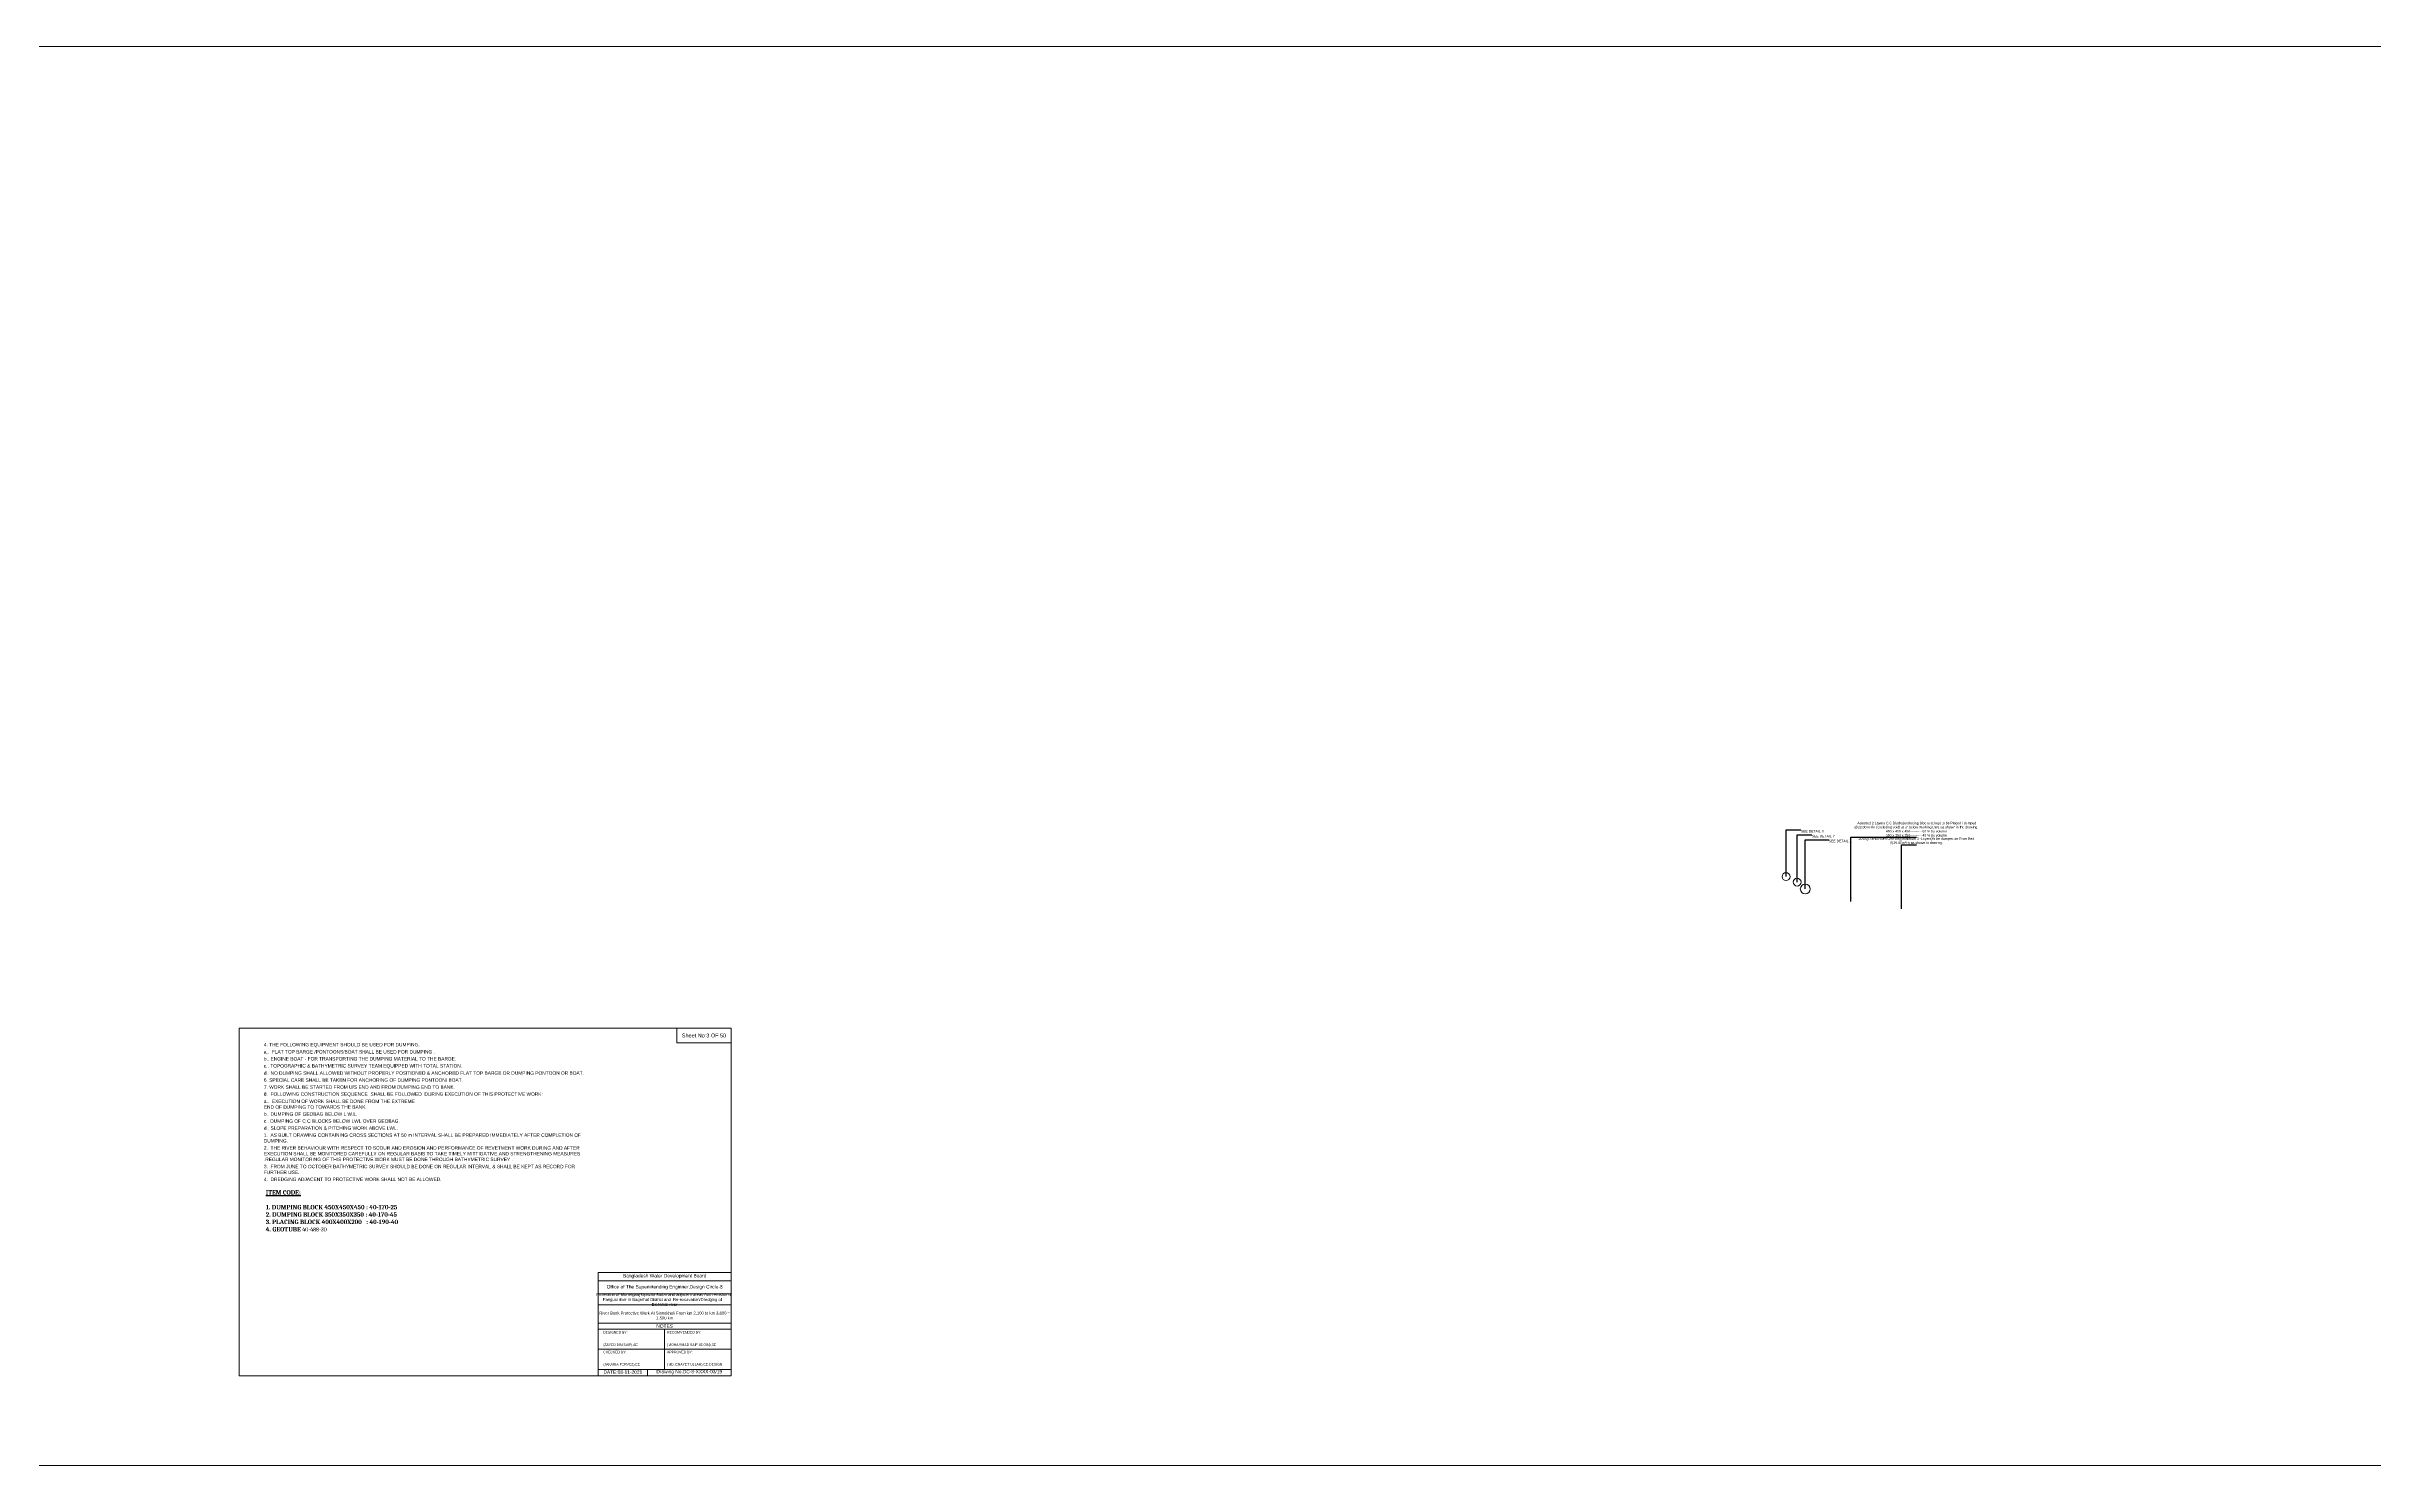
# Model space of a CAD drawing. Header units: inches. Extents: x 66615 to 414904, y -29123 to 90068.
# Drawn here: x 125642 to 172959, y 23560 to 52421 of the extents above; entities that cross this region are included whole.
import ezdxf

# ---------------------------------------------------------------- set-up
doc = ezdxf.new("R2010")
doc.units = ezdxf.units.IN
doc.header["$LTSCALE"] = 7
doc.header["$MEASUREMENT"] = 0
doc.layers.add('Cross Section Labels', color=7, linetype='Continuous', lineweight=9)
doc.layers.add('Long Section Labels', color=7, linetype='Continuous', lineweight=9)
doc.styles.add('liza', font='times.ttf', dxfattribs={"height": 2})
doc.styles.get("Standard").update_dxf_attribs({"font": 'arial.ttf'})
doc.dimstyles.get("Standard").update_dxf_attribs({"dimtxt": 0.18, "dimasz": 0.18, "dimexe": 0.18, "dimexo": 0.0625, "dimgap": 0.09, "dimtad": 0, "dimtih": 1, "dimtoh": 1, "dimdec": 4, "dimzin": 0, "dimdsep": 46, "dimtxsty": 'Standard', "dimcen": 0.09, "dimadec": 0, "dimazin": 0, "dimtfac": 1, "dimtdec": 4, "dimtofl": 0, "dimtmove": 0, "dimatfit": 3, "dimfxl": 1, "dimtolj": 1, "dimtzin": 0, "dimarcsym": 0})

msp = doc.modelspace()

# ---------------------------------------------------------------- linework, layer by layer
at = {"layer": 'Cross Section Labels'}
for points in [[(129560.9187, 32454.87399), (139560.9187, 32454.87399), (139560.9187, 25383.87399), (129560.9187, 25383.87399)], [(138460.9187, 32454.87399), (139560.9187, 32454.87399), (139560.9187, 32154.87399), (138460.9187, 32154.87399)]]:
    msp.add_lwpolyline(points, close=True, dxfattribs=at)
for points in [[(136860.9187, 25383.87399), (136860.9187, 27483.87399), (139560.9187, 27483.87399)], [(136860.9187, 27313.87399), (139560.9187, 27313.87399)], [(136860.9187, 27053.87399), (139560.9187, 27053.87399)], [(136860.9187, 26823.87399), (139560.9187, 26823.87399)], [(136860.9187, 26453.87399), (139560.9187, 26453.87399)], [(136860.9187, 26333.87399), (139560.9187, 26333.87399)], [(138210.9187, 26333.87399), (138210.9187, 25513.87399)], [(136860.9187, 25923.87399), (139560.9187, 25923.87399)], [(136860.9187, 25513.87399), (139560.9187, 25513.87399)], [(137860.9187, 25513.87399), (137860.9187, 25383.87399)]]:
    msp.add_lwpolyline(points, dxfattribs=at)
for centre, radius in [((161014.94238, 35537.09386), 80), ((161239.34238, 35424.89386), 80), ((161404.34238, 35286.29386), 100)]:
    msp.add_circle(centre, radius, dxfattribs=at)
at = {"layer": 'Long Section Labels'}
msp.add_lwpolyline([(98754.29964, 52421.02197), (386086.98462, 52421.02197), (386086.98462, 23559.568), (98754.29964, 23559.568)], close=True, dxfattribs=at)

# ---------------------------------------------------------------- texts
at = {"color": 0, "linetype": 'Continuous', "lineweight": -3, "insert": (130100.33755, 29159.40263), "char_height": 59.4, "width": 30646.2682681, "attachment_point": 1, "style": 'liza'}
msp.add_mtext('{\\fCambria|b1|i0|c0|p18;\\H1.515x;\\LITEM CODE:\\P\\P\\l1. DUMPING BLOCK 450X450X450 : 40-170-25\\L\\P\\l2. DUMPING BLOCK 350X350X350 : 40-170-45\\L\\P\\l3. PLACING BLOCK 400X400X200   : 40-190-40\\P4. GEOTUBE \\fCambria|b0|i0|c0|p18;\\H0.9001x;\\C256;40-488-30}', dxfattribs=at)
at = {"layer": 'Cross Section Labels'}
for s, insert, char_height, attachment_point in [('SEE DETAIL X', (161314.94238, 36486.37386), 50, 1), (' Assorted 2 Layers C.C Blocks(excluding Blocks at key) to be Placed / dumped^J@22.00 m³/m (excluding void) at or below Working LWL as shown in the drawing.^J450 x 450 x 450-------- - 60 % by volume^J350 x 350 x 350-------- - 40 % by volume', (163663.81694, 36336.37386), 50, 8), ('SEE DETAIL Y', (161539.34238, 36386.37386), 50, 1), ('SEE DETAIL Z', (161882.54238, 36286.37386), 50, 1), ('200Kg Sand Filled Geo-bag(minimum 3 -Layers)to be dumped on River Bed^J@26.00m³/m as shown in drawing.', (163663.81694, 36186.37386), 50, 8), ('Sheet No:3 OF 50', (139010.9187, 32304.87399), 80, 5), ('Bangladesh Water Development Board', (138210.9187, 27408.87399), 70, 5), ('Office of The Superintending Enginner,Design Circle-8', (138210.9187, 27183.87399), 70, 5)]:
    msp.add_mtext(s, dxfattribs=dict(at, insert=insert, char_height=char_height, attachment_point=attachment_point))
for s, insert, char_height, width, attachment_point in [('4. THE FOLLOWING EQUIPMENT SHOULD BE USED FOR DUMPING.^J', (130060.9187, 32154.87399), 70, 6500, 1), ('a..  FLAT TOP BARGE /PONTOONS/BOAT SHALL BE USED FOR DUMPING .^J', (130060.9187, 32008.18914), 70, 6500, 1), ('c.. TOPOGRAPHIC & BATHYMETRIC SURVEY TEAM EQUIPPED WITH TOTAL STATION.', (130060.9187, 31723.31874), 70, 6500, 1), ('b.. ENGINE BOAT - FOR TRANSPORTING THE DUMPING MATERIAL TO THE BARGE.^J', (130060.9187, 31865.75394), 70, 6500, 1), ('d.. NO DUMPING SHALL ALLOWED WITHOUT PROPERLY POSITIONED & ANCHORED FLAT TOP BARGE OR DUMPING PONTOON OR BOAT.^J', (130060.9187, 31576.63388), 70, 6500, 1), ('6. SPECIAL CARE SHALL BE TAKEN FOR ANCHORING OF DUMPING PONTOON/ BOAT.', (130060.9187, 31433.76895), 70, 6500, 1), ('7. WORK SHALL BE STARTED FROM U/S END AND FROM DUMPING END TO BANK.', (130060.9187, 31291.33375), 70, 6500, 1), ('a..  EXECUTION OF WORK SHALL BE DONE FROM THE EXTREME^JEND OF DUMPING TO TOWARDS THE BANK.', (130060.9187, 31002.21369), 70, 6500, 1), ('8.  FOLLOWING CONSTRUCTION SEQUENCE  SHALL BE FOLLOWED  DURING EXECUTION OF THIS PROTECTIVE WORK:^J', (130060.9187, 31148.89855), 70, 6500, 1), ('d.. SLOPE PREPARATION & PITCHING WORK ABOVE LWL.', (130060.9187, 30456.99996), 70, 6500, 1), ('c.. DUMPING OF C.C BLOCKS BELOW LWL OVER GEOBAG.', (130060.9187, 30599.43516), 70, 6500, 1), ('b.. DUMPING OF GEOBAG BELOW L.W.L.', (130060.9187, 30741.87036), 70, 6500, 1), ('1.  AS BUILT DRAWING CONTAINING CROSS SECTIONS AT 50 m INTERVAL SHALL BE PREPARED IMMEDIATELY AFTER COMPLETION OF DUMPING.^J', (130060.9187, 30314.13502), 70, 6500, 1), ('2.  THE RIVER BEHAVIOUR WITH RESPECT TO SCOUR AND EROSION AND PERFORMANCE OF REVETMENT WORK DURING AND AFTER EXECUTION SHALL BE MONITORED CAREFULLY ON REGULAR BASIS TO TAKE TIMELY MITTIGATIVE AND STRENGTHENING MEASURES .REGULAR MONITORING OF THIS PROTECTIVE WORK MUST BE DONE THROUGH BATHYMETRIC SURVEY .', (130060.9187, 30053.83943), 70, 6500, 1), ('4.  DREDGING ADJACENT TO PROTECTIVE WORK SHALL NOT BE ALLOWED. ^J', (130060.9187, 29415.29237), 70, 6500, 1), ('3.  FROM JUNE TO OCTOBER BATHYMETRIC SURVEY SHOULD BE DONE ON REGULAR INTERVAL & SHALL BE KEPT AS RECORD FOR FURTHER USE.^J', (130060.9187, 29675.58795), 70, 6500, 1), ('Protection of Morrelganj Upazila Sadar and adjacent areas from erosion of  Pangusi river in Bagerhat District and  Re-excavation/Dredging of     Bishkhali river', (138210.9187, 26933.87399), 60, 2800, 5), ('River Bank Protective Work At Sinnakhali From km 2.100 to km 3.600 = 1.500 km', (138210.9187, 26608.87399), 60, 2700, 5), ('DESIGNED BY:^J^J^J(ZAYED BIN SAIF),AE', (136960.9187, 26133.87399), 50, 1400, 4), ('NOTES', (138210.9187, 26393.87399), 70, 2800, 5), ('RECOMMENDED BY:^J^J^J(MOHAMMAD SAIF UDDIN),SE', (138260.9187, 26133.87399), 50, 1400, 4), ('CHECKED BY:^J^J^J(JAKARIA PERVEZ),EE', (136960.9187, 25733.87399), 50, 1400, 4), ('APPROVED BY:^J^J^J(MD. ENAYET ULLAH),CE,DESIGN', (138260.9187, 25733.87399), 50, 1400, 4), ('DATE:08-11-2021', (137360.9187, 25458.87399), 70, 1400, 5), ('Drawing No:DC-8-XXXX-03/19', (138710.9187, 25458.87399), 70, 2200, 5)]:
    msp.add_mtext(s, dxfattribs=dict(at, insert=insert, char_height=char_height, width=width, attachment_point=attachment_point))

# ---------------------------------------------------------------- leaders
at = {"layer": 'Cross Section Labels', "annotation_type": 0, "has_hookline": 1, "hookline_direction": 0}
for points, text_width in [([(161014.94238, 35537.09386), (161014.94238, 36486.37386), (161314.85238, 36486.37386)], 466.13233), ([(161239.34238, 35424.89386), (161239.34238, 36386.37386), (161539.25238, 36386.37386)], 466.03001), ([(161404.34238, 35286.29386), (161404.34238, 36286.37386), (161882.45238, 36286.37386)], 460.91405), ([(162334.68664, 35033.65258), (162334.68664, 36336.37386), (163663.72694, 36336.37386)], 2510.77763), ([(163363.81694, 34882.67909), (163363.81694, 36186.37386), (163663.72694, 36186.37386)], 2345.7367)]:
    msp.add_leader(points, dimstyle='Standard', override={"dimasz": 72}, dxfattribs=dict(at, text_width=text_width))

doc.saveas('drawing.dxf')
